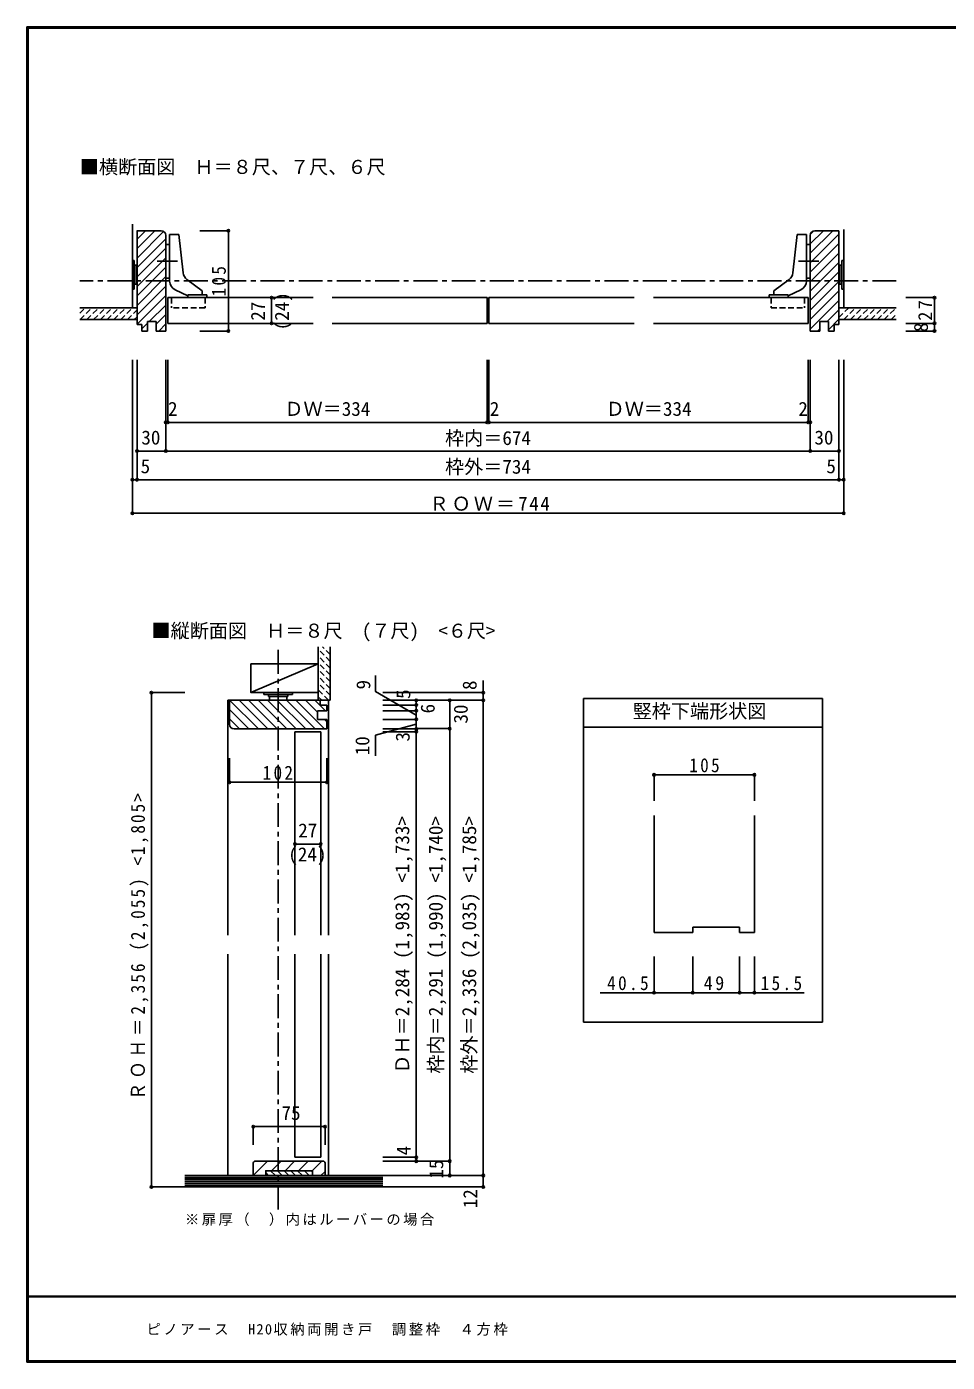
# Model space of a CAD drawing. Units: millimetres, scale not verified. Extents: x -973 to 977, y -718 to 696.
# Drawn here: x -973 to -10, y -701 to 696 of the extents above; entities that cross this region are included whole.
import ezdxf
from ezdxf.enums import TextEntityAlignment as Align

# ---------------------------------------------------------------- set-up
doc = ezdxf.new("R2010")
doc.units = ezdxf.units.MM
doc.header["$LTSCALE"] = 5
doc.header["$PDMODE"] = 32
doc.header["$PDSIZE"] = 2.5
doc.linetypes.add('CHAIN1', pattern=[8, 5, -1, 1, -1])
doc.linetypes.add('DASHED1', pattern=[1.8, 1.2, -0.6])
for name, color, linetype in [('0-0_補助線', 3, 'Continuous'), ('0-1_通り芯', 4, 'CHAIN1'), ('0-3_仕上げ', 2, 'Continuous'), ('0-4_枠', 3, 'Continuous'), ('0-6_扉', 6, 'Continuous'), ('0-7_金物', 7, 'Continuous'), ('0-A_文字', 7, 'Continuous'), ('0-B_寸法', 7, 'Continuous'), ('0-C_ハッチ', 4, 'Continuous'), ('F-1_枠', 6, 'Continuous')]:
    doc.layers.add(name, color=color, linetype=linetype)
doc.styles.add('ＭＳ ゴシック', font='')
doc.styles.get('ＭＳ ゴシック').set_extended_font_data('MS Gothic')

msp = doc.modelspace()

# ---------------------------------------------------------------- linework, layer by layer
at = {"layer": '0-0_補助線'}
for p, q in [((-390.84, -6.519), (-140.84, -6.519)), ((-390.84, -345.023), (-390.84, -6.519)), ((-140.84, -345.023), (-140.84, -6.519)), ((-390.84, -36.519), (-140.84, -36.519)), ((-317.156, -129.127), (-317.156, -251.493)), ((-212.156, -129.127), (-212.156, -251.493)), ((-276.656, -245.793), (-227.656, -245.793)), ((-276.656, -245.793), (-276.656, -251.493)), ((-227.656, -245.793), (-227.656, -251.493)), ((-317.156, -251.493), (-276.656, -251.493)), ((-227.656, -251.493), (-212.156, -251.493)), ((-140.84, -345.023), (-390.84, -345.023))]:
    msp.add_line(p, q, dxfattribs=at)
at = {"layer": '0-0_補助線', "color": 4}
for p, q in [((-317.156, -86.507), (-212.156, -86.507)), ((-317.156, -86.507), (-317.156, -113.64)), ((-212.156, -86.507), (-212.156, -113.64)), ((-317.156, -314.343), (-317.156, -276.584)), ((-276.656, -314.343), (-276.656, -276.584)), ((-227.656, -314.343), (-227.656, -276.584)), ((-212.156, -314.343), (-212.156, -276.584)), ((-276.656, -314.343), (-373.618, -314.343)), ((-227.656, -314.343), (-276.656, -314.343)), ((-160.152, -314.343), (-227.656, -314.343))]:
    msp.add_line(p, q, dxfattribs=at)
at = {"layer": '0-0_補助線', "color": 7}
for p in [(-317.156, -86.507), (-212.156, -86.507), (-317.156, -314.343), (-276.656, -314.343), (-227.656, -314.343), (-212.156, -314.343)]:
    msp.add_point(p, dxfattribs=at)
at = {"layer": '0-1_通り芯'}
for p, q in [((-63.84, 430), (-917.84, 430)), ((-710.34, -540.964), (-710.34, 47.5))]:
    msp.add_line(p, q, dxfattribs=at)
at = {"layer": '0-3_仕上げ', "color": 3}
for p, q in [((-862.84, 402), (-862.84, 489.249)), ((-118.84, 402), (-118.84, 483.813))]:
    msp.add_line(p, q, dxfattribs=at)
at = {"layer": '0-3_仕上げ'}
for p, q in [((-857.84, 402), (-917.84, 402)), ((-123.84, 402), (-63.84, 402)), ((-857.84, 389.5), (-917.84, 389.5)), ((-123.84, 389.5), (-63.84, 389.5)), ((-668.34, -8.519), (-668.34, 47.5)), ((-655.84, -8.519), (-655.84, 47.5)), ((-655.84, -8.519), (-668.34, -8.519)), ((-807.84, -505.5), (-600.84, -505.5)), ((-600.84, -517.5), (-807.84, -517.5))]:
    msp.add_line(p, q, dxfattribs=at)
at = {"layer": '0-3_仕上げ', "color": 4}
for p, q in [((-738.84, 29.481), (-738.84, -0.519)), ((-668.34, 29.481), (-738.84, 29.481))]:
    msp.add_line(p, q, dxfattribs=at)
at = {"layer": '0-3_仕上げ', "color": 7}
for p, q in [((-600.84, -507.5), (-807.84, -507.5)), ((-600.84, -509.5), (-807.84, -509.5)), ((-600.84, -511.5), (-807.84, -511.5)), ((-600.84, -513.5), (-807.84, -513.5)), ((-600.84, -515.5), (-807.84, -515.5))]:
    msp.add_line(p, q, dxfattribs=at)
at = {"layer": '0-3_仕上げ', "color": 4}
msp.add_lwpolyline([(-668.34, 29.481), (-738.84, -0.519), (-668.34, -0.519)], close=True, dxfattribs=at)
at = {"layer": '0-4_枠'}
for p, q in [((-857.84, 384.5), (-857.84, 482.592)), ((-832.84, 482.5), (-857.84, 482.5)), ((-827.84, 477.5), (-827.84, 377.5)), ((-153.84, 477.5), (-153.84, 377.5)), ((-148.84, 482.5), (-123.84, 482.5)), ((-123.84, 384.5), (-123.84, 482.5)), ((-857.84, 384.5), (-852.84, 384.5)), ((-852.84, 377.5), (-852.84, 384.5)), ((-852.84, 377.5), (-846.84, 377.5)), ((-837.84, 377.5), (-837.84, 387.5)), ((-837.84, 377.5), (-827.84, 377.5)), ((-143.84, 377.5), (-153.84, 377.5)), ((-128.84, 377.5), (-134.84, 377.5)), ((-128.84, 377.5), (-128.84, 384.5)), ((-128.84, 384.5), (-123.84, 384.5)), ((-761.34, -33.519), (-761.34, -8.519)), ((-761.34, -8.519), (-666.34, -8.519)), ((-666.34, -13.519), (-666.34, -8.519)), ((-659.34, -13.519), (-666.34, -13.519)), ((-659.34, -19.519), (-659.34, -13.519)), ((-659.34, -19.519), (-669.34, -19.519)), ((-669.34, -28.519), (-669.34, -19.519)), ((-756.34, -38.519), (-659.34, -38.519)), ((-659.34, -28.519), (-669.34, -28.519)), ((-659.34, -28.519), (-659.34, -38.519)), ((-721.366, -490.5), (-736.366, -505.5)), ((-736.34, -492.5), (-736.34, -505.5)), ((-663.34, -490.5), (-734.34, -490.5)), ((-707.224, -490.5), (-717.224, -500.5)), ((-693.082, -490.5), (-703.082, -500.5)), ((-678.94, -490.5), (-688.94, -500.5)), ((-664.798, -490.5), (-674.798, -500.5)), ((-661.34, -501.184), (-665.656, -505.5)), ((-661.34, -492.5), (-661.34, -505.5))]:
    msp.add_line(p, q, dxfattribs=at)
at = {"layer": '0-4_枠', "color": 4}
for p, q in [((-761.34, -8.519), (-762.84, -8.519)), ((-762.84, -254.009), (-762.84, -8.519)), ((-657.84, -8.519), (-666.34, -8.519)), ((-657.84, -254.009), (-657.84, -8.519)), ((-762.84, -505.5), (-762.84, -274.009)), ((-657.84, -505.5), (-657.84, -274.009))]:
    msp.add_line(p, q, dxfattribs=at)
at = {"layer": '0-4_枠', "color": 7}
for p, q in [((-723.34, -502.491), (-720.331, -505.5)), ((-718.26, -500.5), (-713.26, -505.5)), ((-711.189, -500.5), (-706.189, -505.5)), ((-704.118, -500.5), (-699.118, -505.5)), ((-697.047, -500.5), (-692.047, -505.5)), ((-689.976, -500.5), (-684.976, -505.5)), ((-682.905, -500.5), (-677.905, -505.5)), ((-675.834, -500.5), (-674.34, -501.994)), ((-674.34, -500.5), (-674.34, -505.5))]:
    msp.add_line(p, q, dxfattribs=at)
at = {"layer": '0-4_枠'}
for points in [[(-846.84, 377.5), (-846.84, 387.5), (-837.84, 387.5)], [(-134.84, 377.5), (-134.84, 387.5), (-143.84, 387.5), (-143.84, 377.5)]]:
    msp.add_lwpolyline(points, dxfattribs=at)
at = {"layer": '0-4_枠', "color": 7}
msp.add_lwpolyline([(-674.34, -500.5), (-723.34, -500.5), (-723.34, -505.5)], dxfattribs=at)
at = {"layer": '0-4_枠'}
for centre, radius, start, end in [((-832.84, 477.5), 5, 0, 90), ((-148.84, 477.5), 5, 90, 180), ((-756.34, -33.519), 5, 180, 270), ((-734.34, -492.5), 2, 90, 180), ((-663.34, -492.5), 2, 0, 90)]:
    msp.add_arc(centre, radius, start, end, dxfattribs=at)
at = {"layer": '0-6_扉'}
for p, q in [((-825.84, 412.5), (-825.84, 385.5)), ((-825.84, 412.5), (-673.84, 412.5)), ((-489.84, 412.5), (-489.84, 385.5)), ((-489.84, 412.5), (-337.84, 412.5)), ((-317.84, 412.5), (-155.84, 412.5)), ((-155.84, 412.5), (-155.84, 385.5)), ((-825.84, 385.5), (-673.84, 385.5)), ((-653.84, 385.5), (-491.84, 385.5)), ((-489.84, 385.5), (-337.84, 385.5)), ((-317.84, 385.5), (-155.84, 385.5)), ((-665.84, -41.519), (-692.84, -41.519)), ((-692.84, -41.519), (-692.84, -254.009)), ((-665.84, -41.519), (-665.84, -254.009)), ((-692.84, -274.009), (-692.84, -486.5)), ((-665.84, -274.009), (-665.84, -486.5)), ((-692.84, -486.5), (-665.84, -486.5))]:
    msp.add_line(p, q, dxfattribs=at)
msp.add_lwpolyline([(-653.84, 412.5), (-491.84, 412.5), (-491.84, 385.5)], dxfattribs=at)
at = {"layer": '0-7_金物'}
for p, q in [((-814.11, 478.5), (-823.84, 478.5)), ((-823.84, 429.771), (-823.84, 478.5)), ((-809.741, 438.351), (-814.11, 478.5)), ((-171.939, 438.351), (-167.57, 478.5)), ((-167.57, 478.5), (-157.84, 478.5)), ((-157.84, 429.771), (-157.84, 478.5)), ((-823.84, 468), (-827.84, 468)), ((-157.84, 468), (-153.84, 468)), ((-862.84, 421.5), (-862.84, 451.5)), ((-862.84, 451.5), (-860.84, 451.5)), ((-860.84, 421.5), (-860.84, 451.5)), ((-118.84, 451.5), (-120.84, 451.5)), ((-120.84, 421.5), (-120.84, 451.5)), ((-118.84, 421.5), (-118.84, 451.5)), ((-860.84, 446.5), (-858.84, 446.5)), ((-858.84, 426.5), (-858.84, 446.5)), ((-857.84, 445.5), (-858.84, 445.5)), ((-823.84, 433), (-827.84, 433)), ((-157.84, 433), (-153.84, 433)), ((-123.84, 445.5), (-122.84, 445.5)), ((-122.84, 426.5), (-122.84, 446.5)), ((-120.84, 446.5), (-122.84, 446.5)), ((-862.84, 421.5), (-860.84, 421.5)), ((-860.84, 426.5), (-858.84, 426.5)), ((-858.84, 427.5), (-857.84, 427.5)), ((-818.055, 420.703), (-804.84, 414.561)), ((-805.735, 431.385), (-789.84, 419.661)), ((-789.84, 415.5), (-789.84, 419.661)), ((-175.945, 431.385), (-191.84, 419.661)), ((-191.84, 415.5), (-191.84, 419.661)), ((-163.625, 420.703), (-176.84, 414.561)), ((-122.84, 427.5), (-123.84, 427.5)), ((-120.84, 426.5), (-122.84, 426.5)), ((-118.84, 421.5), (-120.84, 421.5)), ((-804.84, 415.5), (-784.84, 415.5)), ((-804.84, 415.5), (-804.84, 412.5)), ((-784.84, 415.5), (-784.84, 412.5)), ((-196.84, 415.5), (-196.84, 412.5)), ((-176.84, 415.5), (-196.84, 415.5)), ((-176.84, 415.5), (-176.84, 412.5)), ((-725.34, -0.519), (-695.34, -0.519)), ((-725.34, -0.519), (-725.34, -2.519)), ((-725.34, -2.519), (-695.34, -2.519)), ((-720.34, -2.519), (-720.34, -4.519)), ((-720.34, -4.519), (-700.34, -4.519)), ((-719.34, -4.519), (-719.34, -8.519)), ((-701.34, -8.519), (-701.34, -4.519)), ((-700.34, -2.519), (-700.34, -4.519)), ((-695.34, -0.519), (-695.34, -2.519))]:
    msp.add_line(p, q, dxfattribs=at)
at = {"layer": '0-7_金物', "linetype": 'CHAIN1'}
for p, q in [((-815.606, 450.5), (-837.024, 450.5)), ((-166.074, 450.5), (-144.656, 450.5))]:
    msp.add_line(p, q, dxfattribs=at)
at = {"layer": '0-7_金物', "linetype": 'DASHED1'}
for p, q in [((-821.84, 412.5), (-821.84, 402)), ((-159.84, 412.5), (-159.84, 402))]:
    msp.add_line(p, q, dxfattribs=at)
for points in [[(-786.84, 412.5), (-786.84, 402), (-821.84, 402)], [(-194.84, 412.5), (-194.84, 402), (-159.84, 402)]]:
    msp.add_lwpolyline(points, dxfattribs=at)
at = {"layer": '0-7_金物'}
for centre, start, end in [((-799.8, 439.433), 186.21051, 233.58794), ((-181.881, 439.433), 306.41206, 353.78949), ((-813.84, 429.771), 180, 245.07153), ((-167.84, 429.771), 294.92847, 0)]:
    msp.add_arc(centre, 10, start, end, dxfattribs=at)
at = {"layer": '0-B_寸法', "color": 4}
for p, q in [((-762.406, 482.5), (-792.406, 482.5)), ((-762.406, 482.5), (-762.406, 377.5)), ((-729.161, 412.5), (-717.267, 412.5)), ((-717.267, 412.5), (-717.267, 385.5)), ((-23.84, 412.5), (-53.84, 412.5)), ((-23.84, 385.5), (-23.84, 412.5)), ((-762.406, 377.5), (-792.406, 377.5)), ((-729.161, 385.5), (-717.267, 385.5)), ((-23.84, 385.5), (-53.84, 385.5)), ((-23.84, 377.5), (-53.84, 377.5)), ((-23.84, 377.5), (-23.84, 385.5)), ((-862.84, 187), (-862.84, 347.5)), ((-857.84, 222), (-857.84, 347.5)), ((-827.84, 347.5), (-827.84, 252)), ((-825.84, 282), (-825.84, 347.5)), ((-491.84, 282), (-491.84, 347.5)), ((-489.84, 282), (-489.84, 347.5)), ((-155.84, 282), (-155.84, 347.5)), ((-153.84, 347.5), (-153.84, 252)), ((-153.84, 282), (-153.84, 337)), ((-123.84, 347.5), (-123.84, 222)), ((-118.84, 222), (-118.84, 347.5)), ((-118.84, 187), (-118.84, 347.5)), ((-153.84, 282), (-827.84, 282)), ((-857.84, 252), (-123.84, 252)), ((-862.84, 222), (-857.84, 222)), ((-857.84, 222), (-123.84, 222)), ((-118.84, 222), (-123.84, 222)), ((-862.84, 187), (-118.84, 187)), ((-495.84, -8.519), (-495.84, 12.291)), ((-842.84, -517.5), (-842.84, -0.519)), ((-842.84, -0.519), (-807.84, -0.519)), ((-495.84, -0.519), (-600.84, -0.519)), ((-600.84, -8.519), (-495.84, -8.519)), ((-565.84, -13.519), (-600.84, -13.519)), ((-495.84, -8.519), (-581.84, -8.519)), ((-565.84, -490.5), (-565.84, -8.519)), ((-530.84, -8.519), (-495.84, -8.519)), ((-530.84, -505.5), (-530.84, -8.519)), ((-495.84, -517.5), (-495.84, -8.519)), ((-565.84, -19.519), (-600.84, -19.519)), ((-565.84, -33.519), (-608.413, -44.926)), ((-565.84, -28.519), (-600.84, -28.519)), ((-600.84, -38.519), (-565.84, -38.519)), ((-600.84, -41.519), (-565.84, -41.519)), ((-565.84, -38.519), (-595.84, -38.519)), ((-565.84, -38.192), (-530.84, -38.192)), ((-608.413, -44.926), (-608.413, -66.795)), ((-761.34, -94.35), (-761.34, -68.979)), ((-659.34, -94.35), (-659.34, -68.979)), ((-761.34, -94.35), (-659.34, -94.35)), ((-692.84, -147.947), (-692.84, -158.862)), ((-665.84, -147.947), (-665.84, -158.862)), ((-665.84, -158.862), (-692.84, -158.862)), ((-736.34, -473.493), (-736.34, -454.356)), ((-661.34, -454.356), (-736.34, -454.356)), ((-661.34, -473.493), (-661.34, -454.356)), ((-600.84, -486.5), (-565.84, -486.5)), ((-600.84, -490.5), (-530.84, -490.5)), ((-600.84, -505.5), (-495.84, -505.5)), ((-565.84, -505.5), (-530.84, -505.5)), ((-842.84, -517.5), (-807.84, -517.5)), ((-600.84, -517.5), (-495.84, -517.5))]:
    msp.add_line(p, q, dxfattribs=at)
msp.add_lwpolyline([(-565.84, -24.019), (-608.413, 0.561), (-608.413, 17.411)], dxfattribs=at)
at = {"layer": '0-B_寸法'}
for p in [(-762.406, 482.5), (-717.267, 412.5), (-23.84, 412.5), (-762.406, 377.5), (-717.267, 385.5), (-23.84, 385.5), (-23.84, 377.5), (-827.84, 282), (-825.84, 282), (-491.84, 282), (-489.84, 282), (-155.84, 282), (-153.84, 282), (-857.84, 252), (-827.84, 252), (-153.84, 252), (-123.84, 252), (-862.84, 222), (-857.84, 222), (-857.84, 222), (-123.84, 222), (-123.84, 222), (-118.84, 222), (-118.84, 222), (-862.84, 187), (-118.84, 187), (-842.84, -0.519), (-495.84, -0.519), (-565.84, -8.519), (-565.84, -13.519), (-530.84, -8.519), (-495.84, -8.519), (-495.84, -8.519), (-495.84, -8.519), (-565.84, -19.519), (-565.84, -28.519), (-565.84, -38.519), (-565.84, -38.519), (-565.84, -41.519), (-530.84, -38.192), (-761.34, -94.35), (-659.34, -94.35), (-692.84, -158.862), (-665.84, -158.862), (-736.34, -454.356), (-661.34, -454.356), (-565.84, -486.5), (-565.84, -490.5), (-530.84, -490.5), (-530.84, -490.5), (-842.84, -517.5), (-530.84, -505.5), (-530.84, -505.5), (-495.84, -505.5), (-495.84, -517.5)]:
    msp.add_point(p, dxfattribs=at)
at = {"layer": '0-C_ハッチ'}
for p, q in [((-857.84, 473.75), (-849.09, 482.5)), ((-857.84, 463.85), (-839.19, 482.5)), ((-857.84, 453.951), (-830.105, 481.686)), ((-153.84, 468.774), (-140.114, 482.5)), ((-153.84, 458.874), (-130.214, 482.5)), ((-153.84, 448.975), (-123.84, 478.975)), ((-153.651, 478.862), (-150.202, 482.311)), ((-857.84, 444.051), (-827.84, 474.051)), ((-857.84, 434.152), (-827.84, 464.152)), ((-153.84, 439.075), (-123.84, 469.075)), ((-857.84, 424.252), (-827.84, 454.252)), ((-153.84, 429.176), (-123.84, 459.176)), ((-153.84, 419.276), (-123.84, 449.276)), ((-857.84, 414.353), (-827.84, 444.353)), ((-857.84, 404.453), (-827.84, 434.453)), ((-153.84, 409.377), (-123.84, 439.377)), ((-857.84, 394.554), (-827.84, 424.554)), ((-153.84, 399.477), (-123.84, 429.477)), ((-153.84, 389.578), (-123.84, 419.578)), ((-857.84, 384.654), (-827.84, 414.654)), ((-153.84, 379.678), (-123.84, 409.678)), ((-845.095, 387.5), (-827.84, 404.755)), ((-837.84, 384.855), (-827.84, 394.855)), ((-136.119, 387.5), (-123.84, 399.779)), ((-852.84, 379.755), (-846.84, 385.755)), ((-835.296, 377.5), (-827.84, 384.956)), ((-146.119, 377.5), (-143.84, 379.779)), ((-134.84, 378.879), (-123.84, 389.879)), ((-731.068, -38.519), (-761.068, -8.519)), ((-721.169, -38.519), (-751.169, -8.519)), ((-711.269, -38.519), (-741.269, -8.519)), ((-701.37, -38.519), (-731.37, -8.519)), ((-691.47, -38.519), (-721.47, -8.519)), ((-681.571, -38.519), (-711.571, -8.519)), ((-701.671, -8.519), (-671.671, -38.519)), ((-661.772, -38.519), (-691.772, -8.519)), ((-669.34, -21.051), (-681.872, -8.519)), ((-660.973, -19.519), (-671.973, -8.519)), ((-740.968, -38.519), (-761.34, -18.146)), ((-750.867, -38.519), (-761.34, -28.046)), ((-659.34, -31.051), (-661.872, -28.519))]:
    msp.add_line(p, q, dxfattribs=at)
at = {"layer": '0-C_ハッチ', "linetype": 'DASHED1'}
for p, q in [((-917.84, 396.221), (-912.061, 402)), ((-917.49, 389.5), (-904.99, 402)), ((-910.419, 389.5), (-897.919, 402)), ((-903.348, 389.5), (-890.848, 402)), ((-896.277, 389.5), (-883.777, 402)), ((-889.206, 389.5), (-876.706, 402)), ((-882.135, 389.5), (-869.635, 402)), ((-875.064, 389.5), (-862.564, 402)), ((-867.993, 389.5), (-857.84, 399.653)), ((-860.922, 389.5), (-857.84, 392.581)), ((-123.84, 391.574), (-113.414, 402)), ((-118.843, 389.5), (-106.343, 402)), ((-111.772, 389.5), (-99.272, 402)), ((-104.701, 389.5), (-92.2, 402)), ((-97.629, 389.5), (-85.129, 402)), ((-90.558, 389.5), (-78.058, 402)), ((-83.487, 389.5), (-70.987, 402)), ((-76.416, 389.5), (-63.916, 402)), ((-69.345, 389.5), (-63.84, 395.005)), ((-655.84, 32.141), (-668.34, 44.641)), ((-655.84, 39.212), (-664.128, 47.5)), ((-655.84, 25.07), (-668.34, 37.57)), ((-655.84, 17.999), (-668.34, 30.499)), ((-655.84, 10.928), (-668.34, 23.428)), ((-655.84, 3.857), (-668.34, 16.357)), ((-655.84, -3.214), (-668.34, 9.286)), ((-657.607, -8.519), (-668.34, 2.215)), ((-664.678, -8.519), (-668.34, -4.856))]:
    msp.add_line(p, q, dxfattribs=at)
at = {"layer": 'F-1_枠'}
for p, q in [((-973.347, 695.833), (-973.347, -700.833)), ((-973.347, 695.833), (976.653, 695.833)), ((-973.347, 695), (976.653, 695)), ((-973.347, 694.167), (976.653, 694.167)), ((-972.514, 695.833), (-972.514, -700.833)), ((-971.68, 695.833), (-971.68, -700.833)), ((976.653, -631.667), (-973.347, -631.667)), ((976.653, -632.5), (-973.347, -632.5)), ((976.653, -699.167), (-973.347, -699.167)), ((976.653, -700), (-973.347, -700)), ((976.653, -700.833), (-973.347, -700.833))]:
    msp.add_line(p, q, dxfattribs=at)

# ---------------------------------------------------------------- texts
at = {"layer": '0-0_補助線', "color": 7, "style": 'ＭＳ ゴシック'}
msp.add_text('竪枠下端形状図', height=14.66, dxfattribs=at).set_placement((-339.59, -31.519), align=Align.BOTTOM_LEFT)
at = {"layer": '0-0_補助線', "color": 7, "attachment_point": 7, "style": 'ＭＳ ゴシック'}
for s, insert, char_height in [('\\T1.27;\\W0.9;105', (-280.345, -84.007), 14.66), ('\\T1.28;\\W0.9;40.5', (-366.305, -311.843), 14.66), ('\\T1.27;\\W0.95;49', (-265.281, -311.843), 14.66), ('\\T1.28;\\W0.9;15.5', (-205.77, -311.843), 14.66), ('\\T1.18;ピノアース\u3000H20収納両開き戸\u3000調整枠\u3000４方枠', (-848.071, -673.031), 11)]:
    msp.add_mtext(s, dxfattribs=dict(at, insert=insert, char_height=char_height))
at = {"layer": '0-A_文字', "style": 'ＭＳ ゴシック'}
for s, p in [('■横断面図\u3000Ｈ＝８尺、７尺、６尺', (-917.84, 537.5)), ('■縦断面図\u3000Ｈ＝８尺\u3000(７尺)\u3000<６尺>', (-842.84, 52.5))]:
    msp.add_text(s, height=14.66, dxfattribs=at).set_placement(p, align=Align.BOTTOM_LEFT)
for s, p in [('ＤＨ＝2,284 (1,983) <1,733>', (-568.84, -399.009)), ('枠内＝2,291 (1,990) <1,740>', (-533.84, -399.009)), ('枠外＝2,336 (2,035) <1,785>', (-498.84, -399.009))]:
    msp.add_text(s, height=14.66, rotation=90, dxfattribs=at).set_placement(p, align=Align.BOTTOM_LEFT)
at = {"layer": '0-A_文字', "insert": (-845.84, -426.509), "char_height": 14.66, "attachment_point": 7, "rotation": 90, "style": 'ＭＳ ゴシック'}
msp.add_mtext('\\T1.24;\\W0.9;ＲＯＨ＝2,356\\~(2,055)\\~<1,805>', dxfattribs=at)
at = {"layer": '0-A_文字', "insert": (-807.84, -558.279), "char_height": 11, "attachment_point": 7, "style": 'ＭＳ ゴシック'}
msp.add_mtext('\\T1.17;※扉厚（\u3000）内はルーバーの場合', dxfattribs=at)
at = {"layer": '0-B_寸法', "style": 'ＭＳ ゴシック'}
for s, p in [('27', (-719.767, 388.375)), ('(24)', (-694.767, 378.375)), ('8', (-26.34, 376.5)), ('9', (-609.545, 2.744)), ('5', (-567.73, -7.149)), ('8', (-498.395, 2.201)), ('6', (-542.249, -22.276)), ('30', (-507.664, -32.91)), ('10', (-610.58, -66.104)), ('3', (-568.406, -51.732)), ('4', (-567.304, -484.432)), ('15', (-533.281, -508.825)), ('12', (-497.713, -539.762))]:
    msp.add_text(s, height=14.66, rotation=90, dxfattribs=at).set_placement(p, align=Align.BOTTOM_LEFT)
for s, p in [('2', (-825.553, 284.5)), ('ＤＷ＝334', (-703.84, 284.5)), ('2', (-488.979, 284.5)), ('ＤＷ＝334', (-367.84, 284.5)), ('2', (-166.281, 284.5)), ('30', (-853.465, 254.5)), ('枠内＝674', (-535.84, 254)), ('30', (-149.465, 254.5)), ('5', (-854.18, 224.5)), ('枠外＝734', (-535.84, 224)), ('5', (-136.933, 224.5)), ('27', (-689.34, -156.362)), ('(24)', (-699.715, -181.362)), ('75', (-706.84, -451.856))]:
    msp.add_text(s, height=14.66, dxfattribs=at).set_placement(p, align=Align.BOTTOM_LEFT)
at = {"layer": '0-B_寸法', "char_height": 14.66, "attachment_point": 7, "rotation": 90, "style": 'ＭＳ ゴシック'}
for s, insert in [('\\T1.27;\\W0.9;105', (-764.906, 413.75)), ('\\T1.27;\\W0.95;27', (-26.34, 388.375))]:
    msp.add_mtext(s, dxfattribs=dict(at, insert=insert))
at = {"layer": '0-B_寸法', "char_height": 14.66, "attachment_point": 7, "style": 'ＭＳ ゴシック'}
for s, insert in [('\\T1.16;ＲＯＷ＝744', (-552.09, 189.5)), ('\\T1.27;\\W0.9;102', (-726.59, -91.85))]:
    msp.add_mtext(s, dxfattribs=dict(at, insert=insert))

doc.saveas('drawing.dxf')
